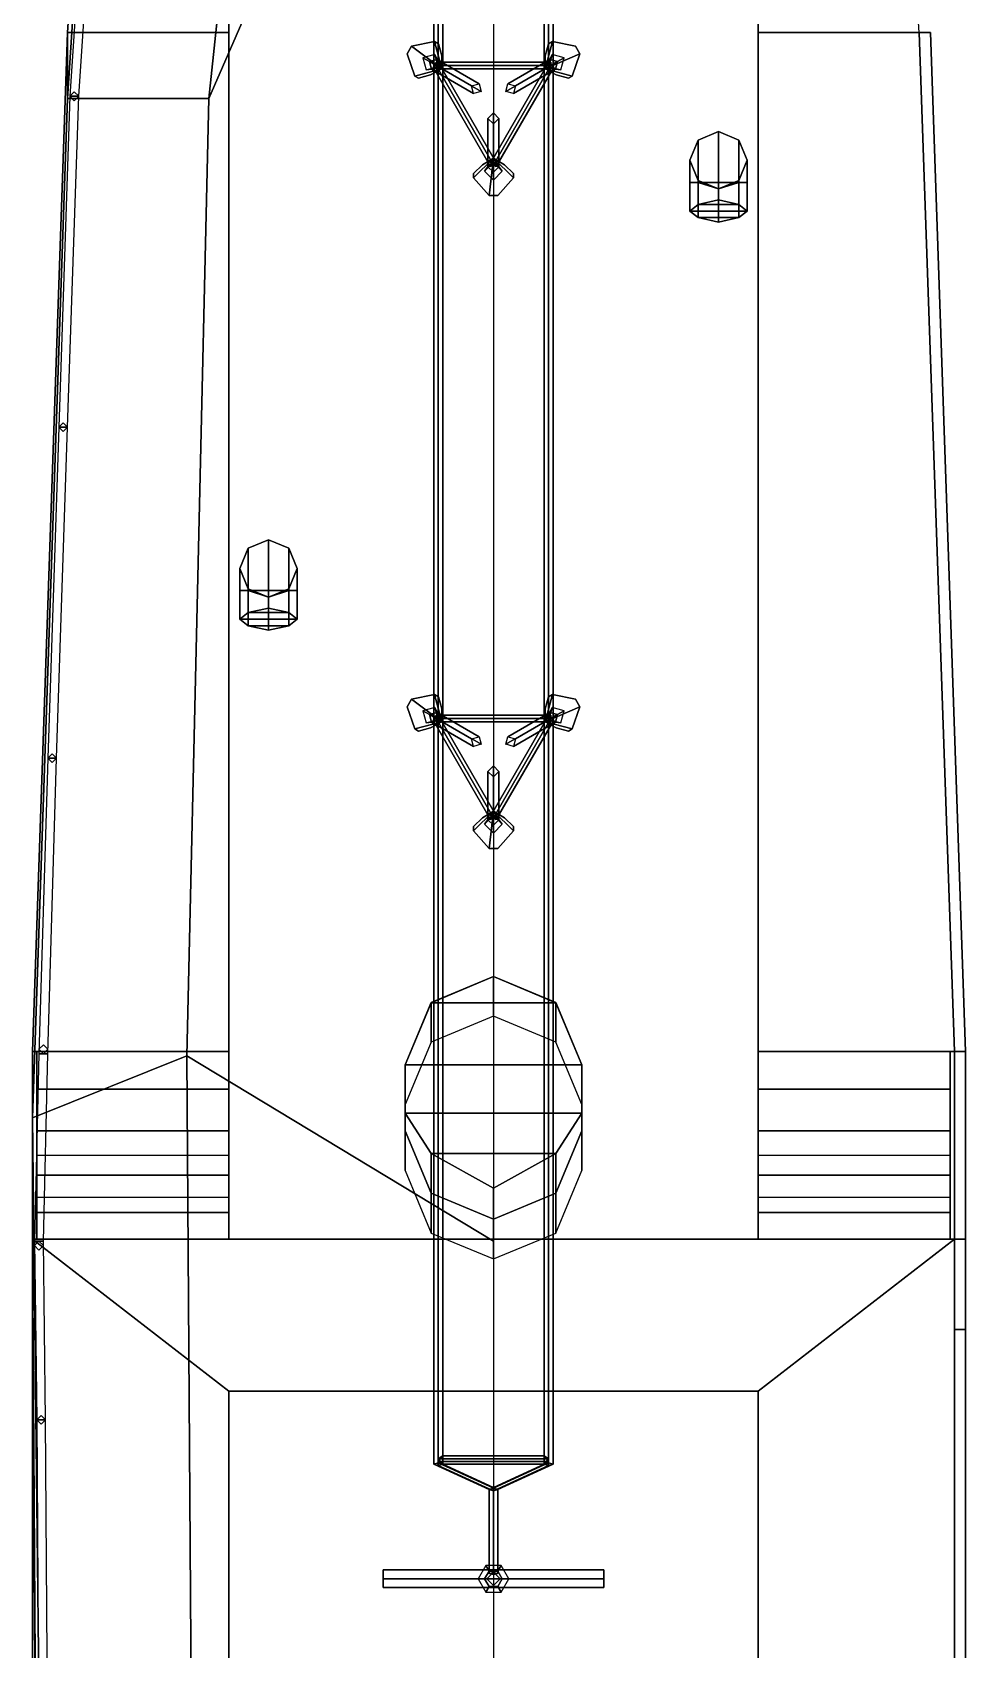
# Model space of a CAD drawing. Extents: x -2.1 to 2.1, y -13.1 to 13.
# Drawn here: x -2.09 to 2.14, y -1.85 to 5.48 of the extents above; entities that cross this region are included whole.
import ezdxf

# ---------------------------------------------------------------- set-up
doc = ezdxf.new("R2010")
doc.units = 0
doc.layers.get('0').update_dxf_attribs({"linetype": 'CONTINUOUS'})
doc.layers.add('RAILINGS', color=6, linetype='CONTINUOUS')
doc.layers.add('SUPERSTRUCTURE', color=3, linetype='CONTINUOUS')

msp = doc.modelspace()

# ---------------------------------------------------------------- linework, layer by layer
for points in [[(-0.25, 12.3851, 4.1231), (-0.27, 12.3791, 4.104), (-0.27, -1.0111, 8.3259), (-0.25, -1.0051, 8.345)], [(-0.27, 12.3791, 4.104), (-0.25, 12.3731, 4.0849), (-0.25, -1.0171, 8.3068), (-0.27, -1.0111, 8.3259)], [(-0.23, 12.3791, 4.104), (-0.25, 12.3851, 4.1231), (-0.25, -1.0051, 8.345), (-0.23, -1.0111, 8.3259)], [(-0.25, 12.3731, 4.0849), (-0.23, 12.3791, 4.104), (-0.23, -1.0111, 8.3259), (-0.25, -1.0171, 8.3068)], [(0.25, 12.3851, 4.1231), (0.23, 12.3791, 4.104), (0.23, -1.0111, 8.3259), (0.25, -1.0051, 8.345)], [(0.23, 12.3791, 4.104), (0.25, 12.3731, 4.0849), (0.25, -1.0171, 8.3068), (0.23, -1.0111, 8.3259)], [(0.27, 12.3791, 4.104), (0.25, 12.3851, 4.1231), (0.25, -1.0051, 8.345), (0.27, -1.0111, 8.3259)], [(0.25, 12.3731, 4.0849), (0.27, 12.3791, 4.104), (0.27, -1.0111, 8.3259), (0.25, -1.0171, 8.3068)], [(-1.63, 9.79, -0.02), (-1.93, 5.18, -0.02), (-1.93, 5.48, 0.82), (-1.63, 10.09, 0.82)], [(-1.63, 10.09, 1), (-1.93, 5.48, 1), (-1.93, 5.48, 1.02), (-1.63, 10.09, 1.02)], [(-1.63, 10.09, 1.02), (-1.93, 5.48, 1.02), (-1.2, 5.48, 1.02), (-1.2, 10.09, 1.02)], [(1.2, 10.09, 1.02), (1.2, 5.48, 1.02), (1.93, 5.48, 1.02), (1.63, 10.09, 1.02)], [(0, 9.83, -0.86), (0, 8.14, -1.46), (-1.29, 5.18, -0.86), (-0.83, 9.53, -0.86)], [(-0.83, 9.53, -0.86), (-1.29, 5.18, -0.86), (-1.93, 5.18, -0.02), (-1.63, 9.79, -0.02)], [(0, 8.14, -1.46), (0, 0, -1.26), (-1.39, 0.84, -0.86), (-1.29, 5.18, -0.86)], [(-1.93, 5.18, -0.02), (-2.09, 0.56, -0.02), (-2.09, 0.86, 0.82), (-1.93, 5.48, 0.82)], [(-1.93, 5.48, 1), (-2.09, 0.86, 1), (-2.09, 0.86, 1.02), (-1.93, 5.48, 1.02)], [(-1.93, 5.48, 1.02), (-2.09, 0.86, 1.02), (-1.2, 0.86, 1.02), (-1.2, 5.48, 1.02)], [(-0.3711, 5.4173, 1.9), (-0.2668, 5.4379, 1.9), (-0.2668, 5.4379, 1.88), (-0.3711, 5.4173, 1.88)], [(-0.3711, 5.4173, 1.9), (-0.2338, 5.315, 1.9), (-0.2668, 5.4379, 1.9), (-0.3711, 5.4173, 1.9)], [(-0.2338, 5.315, 1.9), (-0.2348, 5.3733, 1.9), (-0.2494, 5.4279, 1.9), (-0.2668, 5.4379, 1.9)], [(-0.2668, 5.4379, 1.9), (-0.2494, 5.4279, 1.9), (-0.2494, 5.4279, 1.88), (-0.2668, 5.4379, 1.88)], [(-0.2494, 5.4279, 1.9), (-0.2348, 5.3733, 1.9), (-0.2348, 5.3733, 1.88), (-0.2494, 5.4279, 1.88)], [(0.2494, 5.4279, 1.9), (0.2348, 5.3733, 1.9), (0.2338, 5.315, 1.9), (0.2668, 5.4379, 1.9)], [(0.2668, 5.4379, 1.9), (0.2338, 5.315, 1.9), (0.3911, 5.3827, 1.9), (0.3711, 5.4173, 1.9)], [(0.2494, 5.4279, 1.88), (0.2348, 5.3733, 1.88), (0.2348, 5.3733, 1.9), (0.2494, 5.4279, 1.9)], [(0.2668, 5.4379, 1.88), (0.2494, 5.4279, 1.88), (0.2494, 5.4279, 1.9), (0.2668, 5.4379, 1.9)], [(0.3711, 5.4173, 1.88), (0.2668, 5.4379, 1.88), (0.2668, 5.4379, 1.9), (0.3711, 5.4173, 1.9)], [(1.2, 5.48, 1.02), (1.2, 0.86, 1.02), (2.09, 0.86, 1.02), (1.93, 5.48, 1.02)], [(1.98, 5.48, 0.82), (2.14, 0.86, 0.82), (2.09, 0.86, 0.82), (1.93, 5.48, 0.82)], [(1.93, 5.48, 1), (2.09, 0.86, 1), (2.14, 0.86, 1), (1.98, 5.48, 1)], [(2.14, 0.86, 1), (2.14, 0.86, 0.82), (1.98, 5.48, 0.82), (1.98, 5.48, 1)], [(-0.3568, 5.2821, 1.9), (-0.2338, 5.315, 1.9), (-0.3711, 5.4173, 1.9), (-0.3911, 5.3827, 1.9)], [(-0.3911, 5.3827, 1.9), (-0.3711, 5.4173, 1.9), (-0.3711, 5.4173, 1.88), (-0.3911, 5.3827, 1.88)], [(-0.3911, 5.3827, 1.88), (-0.3568, 5.2821, 1.88), (-0.3568, 5.2821, 1.9), (-0.3911, 5.3827, 1.9)], [(-0.2894, 5.3471, 1.9965), (-0.256, 5.3567, 1.99), (-0.2658, 5.3796, 1.9), (-0.3204, 5.365, 1.9)], [(-0.281, 5.3133, 1.99), (-0.2894, 5.3471, 1.9965), (-0.3204, 5.365, 1.9), (-0.3058, 5.3104, 1.9)], [(-0.256, 5.3567, 1.99), (-0.2894, 5.3471, 1.9965), (-0.0996, 5.2375, 2.66), (-0.0654, 5.2467, 2.66)], [(-0.256, 5.3567, 1.99), (-0.2476, 5.3229, 1.9835), (-0.2511, 5.325, 1.9), (-0.2658, 5.3796, 1.9)], [(-0.2476, 5.3229, 1.9835), (-0.256, 5.3567, 1.99), (-0.0654, 5.2467, 2.66), (-0.0563, 5.2125, 2.66)], [(-0.2338, 5.315, 1.88), (-0.2348, 5.3733, 1.88), (-0.2348, 5.3733, 1.9), (-0.2338, 5.315, 1.9)], [(0.256, 5.3567, 1.99), (0.2476, 5.3229, 1.9835), (0.0563, 5.2125, 2.66), (0.0654, 5.2467, 2.66)], [(0.2894, 5.3471, 1.9965), (0.256, 5.3567, 1.99), (0.0654, 5.2467, 2.66), (0.0996, 5.2375, 2.66)], [(0.3911, 5.3827, 1.9), (0.2338, 5.315, 1.9), (0.3568, 5.2821, 1.9), (0.3911, 5.3827, 1.9)], [(0.2338, 5.315, 1.9), (0.2348, 5.3733, 1.9), (0.2348, 5.3733, 1.88), (0.2338, 5.315, 1.88)], [(0.2476, 5.3229, 1.9835), (0.256, 5.3567, 1.99), (0.2658, 5.3796, 1.9), (0.2511, 5.325, 1.9)], [(0.256, 5.3567, 1.99), (0.2894, 5.3471, 1.9965), (0.3204, 5.365, 1.9), (0.2658, 5.3796, 1.9)], [(0.2894, 5.3471, 1.9965), (0.281, 5.3133, 1.99), (0.3058, 5.3104, 1.9), (0.3204, 5.365, 1.9)], [(0.3911, 5.3827, 1.9), (0.3568, 5.2821, 1.9), (0.3568, 5.2821, 1.88), (0.3911, 5.3827, 1.88)], [(0.3711, 5.4173, 1.9), (0.3911, 5.3827, 1.9), (0.3911, 5.3827, 1.88), (0.3711, 5.4173, 1.88)], [(-0.3394, 5.2721, 1.9), (-0.2848, 5.2867, 1.9), (-0.2338, 5.315, 1.9), (-0.3568, 5.2821, 1.9)], [(-0.3568, 5.2821, 1.88), (-0.3394, 5.2721, 1.88), (-0.3394, 5.2721, 1.9), (-0.3568, 5.2821, 1.9)], [(-0.3394, 5.2721, 1.88), (-0.2848, 5.2867, 1.88), (-0.2848, 5.2867, 1.9), (-0.3394, 5.2721, 1.9)], [(-0.2476, 5.3229, 1.9835), (-0.281, 5.3133, 1.99), (-0.3058, 5.3104, 1.9), (-0.2511, 5.325, 1.9)], [(-0.2894, 5.3471, 1.9965), (-0.281, 5.3133, 1.99), (-0.0904, 5.2033, 2.66), (-0.0996, 5.2375, 2.66)], [(-0.2338, 5.315, 1.9), (-0.2848, 5.2867, 1.9), (-0.2848, 5.2867, 1.88), (-0.2338, 5.315, 1.88)], [(-0.281, 5.3133, 1.99), (-0.2476, 5.3229, 1.9835), (-0.0563, 5.2125, 2.66), (-0.0904, 5.2033, 2.66)], [(-0.0129, 4.8723, 2), (0.0001, 4.8798, 2.015), (-0.2599, 5.3302, 2.015), (-0.2729, 5.3227, 2)], [(0.0001, 4.8798, 1.985), (-0.0129, 4.8723, 2), (-0.2729, 5.3227, 2), (-0.2599, 5.3302, 1.985)], [(-0.26, 5.345, 2), (-0.26, 5.33, 2.015), (0.26, 5.33, 2.015), (0.26, 5.345, 2)], [(-0.26, 5.33, 1.985), (-0.26, 5.345, 2), (0.26, 5.345, 2), (0.26, 5.33, 1.985)], [(-0.26, 5.33, 2.015), (-0.26, 5.315, 2), (0.26, 5.315, 2), (0.26, 5.33, 2.015)], [(-0.26, 5.315, 2), (-0.26, 5.33, 1.985), (0.26, 5.33, 1.985), (0.26, 5.315, 2)], [(0.0001, 4.8798, 2.015), (0.0131, 4.8873, 2), (-0.2469, 5.3377, 2), (-0.2599, 5.3302, 2.015)], [(0.0131, 4.8873, 2), (0.0001, 4.8798, 1.985), (-0.2599, 5.3302, 1.985), (-0.2469, 5.3377, 2)], [(0.2599, 5.3302, 2.015), (0.2469, 5.3377, 2), (-0.0131, 4.8873, 2), (-0.0001, 4.8798, 2.015)], [(0.2469, 5.3377, 2), (0.2599, 5.3302, 1.985), (-0.0001, 4.8798, 1.985), (-0.0131, 4.8873, 2)], [(0.2729, 5.3227, 2), (0.2599, 5.3302, 2.015), (-0.0001, 4.8798, 2.015), (0.0129, 4.8723, 2)], [(0.2599, 5.3302, 1.985), (0.2729, 5.3227, 2), (0.0129, 4.8723, 2), (-0.0001, 4.8798, 1.985)], [(0.2476, 5.3229, 1.9835), (0.281, 5.3133, 1.99), (0.0904, 5.2033, 2.66), (0.0563, 5.2125, 2.66)], [(0.281, 5.3133, 1.99), (0.2894, 5.3471, 1.9965), (0.0996, 5.2375, 2.66), (0.0904, 5.2033, 2.66)], [(0.2338, 5.315, 1.9), (0.2848, 5.2867, 1.9), (0.3394, 5.2721, 1.9), (0.3568, 5.2821, 1.9)], [(0.2338, 5.315, 1.88), (0.2848, 5.2867, 1.88), (0.2848, 5.2867, 1.9), (0.2338, 5.315, 1.9)], [(0.281, 5.3133, 1.99), (0.2476, 5.3229, 1.9835), (0.2511, 5.325, 1.9), (0.3058, 5.3104, 1.9)], [(0.3394, 5.2721, 1.9), (0.2848, 5.2867, 1.9), (0.2848, 5.2867, 1.88), (0.3394, 5.2721, 1.88)], [(0.3568, 5.2821, 1.9), (0.3394, 5.2721, 1.9), (0.3394, 5.2721, 1.88), (0.3568, 5.2821, 1.88)], [(-1.29, 5.18, -0.86), (-1.39, 0.84, -0.86), (-2.09, 0.56, -0.02), (-1.93, 5.18, -0.02)], [(0, 4.8941, 1.9835), (-0.025, 4.87, 1.99), (-0.025, 5.09, 2.66), (0, 5.115, 2.66)], [(-0.025, 4.87, 1.99), (0, 4.8459, 1.9965), (0, 5.065, 2.66), (-0.025, 5.09, 2.66)], [(0.025, 4.87, 1.99), (0, 4.8941, 1.9835), (0, 5.115, 2.66), (0.025, 5.09, 2.66)], [(0, 4.8459, 1.9965), (0.025, 4.87, 1.99), (0.025, 5.09, 2.66), (0, 5.065, 2.66)], [(0.9281, 4.9919, 2.26), (0.89, 4.9, 2.18), (0.89, 4.8, 2.34), (0.9281, 4.8, 2.5)], [(0.9281, 4.9919, 1.88), (0.89, 4.9, 1.88), (0.89, 4.9, 2.18), (0.9281, 4.9919, 2.26)], [(1.02, 5.03, 1.88), (0.9281, 4.9919, 1.88), (0.9281, 4.9919, 2.26), (1.02, 5.03, 2.3)], [(1.02, 5.03, 2.3), (0.9281, 4.9919, 2.26), (0.9281, 4.8, 2.5), (1.02, 4.8, 2.61)], [(1.1119, 4.9919, 1.88), (1.02, 5.03, 1.88), (1.02, 5.03, 2.3), (1.1119, 4.9919, 2.26)], [(1.1119, 4.9919, 2.26), (1.02, 5.03, 2.3), (1.02, 4.8, 2.61), (1.1119, 4.8, 2.5)], [(1.15, 4.9, 2.18), (1.1119, 4.9919, 2.26), (1.1119, 4.8, 2.5), (1.15, 4.8, 2.34)], [(1.15, 4.9, 1.88), (1.1119, 4.9919, 1.88), (1.1119, 4.9919, 2.26), (1.15, 4.9, 2.18)], [(-0.02, 4.74, 1.9), (0, 4.91, 1.9), (-0.09, 4.82, 1.9), (-0.02, 4.74, 1.9)], [(0, 4.91, 1.9), (-0.05, 4.88, 1.9), (-0.09, 4.84, 1.9), (-0.09, 4.82, 1.9)], [(-0.09, 4.84, 1.9), (-0.05, 4.88, 1.9), (-0.05, 4.88, 1.88), (-0.09, 4.84, 1.88)], [(-0.09, 4.82, 1.9), (-0.09, 4.84, 1.9), (-0.09, 4.84, 1.88), (-0.09, 4.82, 1.88)], [(0, 4.91, 1.88), (-0.05, 4.88, 1.88), (-0.05, 4.88, 1.9), (0, 4.91, 1.9)], [(-0.025, 4.87, 1.99), (0, 4.8941, 1.9835), (0, 4.89, 1.9), (-0.04, 4.85, 1.9)], [(0, 4.8459, 1.9965), (-0.025, 4.87, 1.99), (-0.04, 4.85, 1.9), (0, 4.81, 1.9)], [(0.09, 4.82, 1.9), (0, 4.91, 1.9), (-0.02, 4.74, 1.9), (0.02, 4.74, 1.9)], [(0, 4.91, 1.9), (0.05, 4.88, 1.9), (0.05, 4.88, 1.88), (0, 4.91, 1.88)], [(0.09, 4.84, 1.9), (0.05, 4.88, 1.9), (0, 4.91, 1.9), (0.09, 4.82, 1.9)], [(0, 4.8941, 1.9835), (0.025, 4.87, 1.99), (0.04, 4.85, 1.9), (0, 4.89, 1.9)], [(0.025, 4.87, 1.99), (0, 4.8459, 1.9965), (0, 4.81, 1.9), (0.04, 4.85, 1.9)], [(0.09, 4.84, 1.88), (0.05, 4.88, 1.88), (0.05, 4.88, 1.9), (0.09, 4.84, 1.9)], [(0.09, 4.82, 1.88), (0.09, 4.84, 1.88), (0.09, 4.84, 1.9), (0.09, 4.82, 1.9)], [(0.89, 4.9, 2.18), (0.9281, 4.8081, 2.08), (0.9281, 4.8, 2.18), (0.89, 4.8, 2.34)], [(0.89, 4.9, 1.88), (0.9281, 4.8081, 1.88), (0.9281, 4.8081, 2.08), (0.89, 4.9, 2.18)], [(1.1119, 4.8081, 2.08), (1.15, 4.9, 2.18), (1.15, 4.8, 2.34), (1.1119, 4.8, 2.18)], [(1.1119, 4.8081, 1.88), (1.15, 4.9, 1.88), (1.15, 4.9, 2.18), (1.1119, 4.8081, 2.08)], [(-0.02, 4.74, 1.9), (-0.09, 4.82, 1.9), (-0.09, 4.82, 1.88), (-0.02, 4.74, 1.88)], [(0.02, 4.74, 1.88), (0.09, 4.82, 1.88), (0.09, 4.82, 1.9), (0.02, 4.74, 1.9)], [(0.9281, 4.7, 2.18), (0.89, 4.67, 2.34), (0.89, 4.8, 2.34), (0.9281, 4.8, 2.18)], [(0.89, 4.67, 2.34), (0.9281, 4.64, 2.5), (0.9281, 4.8, 2.5), (0.89, 4.8, 2.34)], [(0.9281, 4.8081, 1.88), (1.02, 4.77, 1.88), (1.02, 4.77, 2.08), (0.9281, 4.8081, 2.08)], [(0.9281, 4.8081, 2.08), (1.02, 4.77, 2.08), (1.02, 4.77, 2.08), (0.9281, 4.8, 2.18)], [(1.02, 4.72, 2.08), (0.9281, 4.7, 2.18), (0.9281, 4.8, 2.18), (1.02, 4.77, 2.08)], [(0.9281, 4.64, 2.5), (1.02, 4.62, 2.61), (1.02, 4.8, 2.61), (0.9281, 4.8, 2.5)], [(1.02, 4.77, 1.88), (1.1119, 4.8081, 1.88), (1.1119, 4.8081, 2.08), (1.02, 4.77, 2.08)], [(1.02, 4.77, 2.08), (1.1119, 4.8081, 2.08), (1.1119, 4.8, 2.18), (1.02, 4.77, 2.08)], [(1.1119, 4.7, 2.18), (1.02, 4.72, 2.08), (1.02, 4.77, 2.08), (1.1119, 4.8, 2.18)], [(1.02, 4.62, 2.61), (1.1119, 4.64, 2.5), (1.1119, 4.8, 2.5), (1.02, 4.8, 2.61)], [(1.15, 4.67, 2.34), (1.1119, 4.7, 2.18), (1.1119, 4.8, 2.18), (1.15, 4.8, 2.34)], [(1.1119, 4.64, 2.5), (1.15, 4.67, 2.34), (1.15, 4.8, 2.34), (1.1119, 4.8, 2.5)], [(0.02, 4.74, 1.9), (-0.02, 4.74, 1.9), (-0.02, 4.74, 1.88), (0.02, 4.74, 1.88)], [(1.1119, 4.7, 2.18), (1.15, 4.67, 2.34), (0.89, 4.67, 2.34), (0.9281, 4.7, 2.18)], [(1.02, 4.72, 2.08), (1.1119, 4.7, 2.18), (0.9281, 4.7, 2.18), (1.02, 4.72, 2.08)], [(1.15, 4.67, 2.34), (1.1119, 4.64, 2.5), (0.9281, 4.64, 2.5), (0.89, 4.67, 2.34)], [(1.1119, 4.64, 2.5), (1.02, 4.62, 2.61), (1.02, 4.62, 2.61), (0.9281, 4.64, 2.5)], [(-1.02, 3.18, 1.88), (-1.1119, 3.1419, 1.88), (-1.1119, 3.1419, 2.26), (-1.02, 3.18, 2.3)], [(-1.02, 3.18, 2.3), (-1.1119, 3.1419, 2.26), (-1.1119, 2.95, 2.5), (-1.02, 2.95, 2.61)], [(-0.9281, 3.1419, 1.88), (-1.02, 3.18, 1.88), (-1.02, 3.18, 2.3), (-0.9281, 3.1419, 2.26)], [(-0.9281, 3.1419, 2.26), (-1.02, 3.18, 2.3), (-1.02, 2.95, 2.61), (-0.9281, 2.95, 2.5)], [(-1.1119, 3.1419, 1.88), (-1.15, 3.05, 1.88), (-1.15, 3.05, 2.18), (-1.1119, 3.1419, 2.26)], [(-1.1119, 3.1419, 2.26), (-1.15, 3.05, 2.18), (-1.15, 2.95, 2.34), (-1.1119, 2.95, 2.5)], [(-0.89, 3.05, 1.88), (-0.9281, 3.1419, 1.88), (-0.9281, 3.1419, 2.26), (-0.89, 3.05, 2.18)], [(-0.89, 3.05, 2.18), (-0.9281, 3.1419, 2.26), (-0.9281, 2.95, 2.5), (-0.89, 2.95, 2.34)], [(-1.15, 3.05, 1.88), (-1.1119, 2.9581, 1.88), (-1.1119, 2.9581, 2.08), (-1.15, 3.05, 2.18)], [(-1.15, 3.05, 2.18), (-1.1119, 2.9581, 2.08), (-1.1119, 2.95, 2.18), (-1.15, 2.95, 2.34)], [(-0.9281, 2.9581, 1.88), (-0.89, 3.05, 1.88), (-0.89, 3.05, 2.18), (-0.9281, 2.9581, 2.08)], [(-0.9281, 2.9581, 2.08), (-0.89, 3.05, 2.18), (-0.89, 2.95, 2.34), (-0.9281, 2.95, 2.18)], [(-1.1119, 2.85, 2.18), (-1.15, 2.82, 2.34), (-1.15, 2.95, 2.34), (-1.1119, 2.95, 2.18)], [(-1.15, 2.82, 2.34), (-1.1119, 2.79, 2.5), (-1.1119, 2.95, 2.5), (-1.15, 2.95, 2.34)], [(-1.1119, 2.9581, 1.88), (-1.02, 2.92, 1.88), (-1.02, 2.92, 2.08), (-1.1119, 2.9581, 2.08)], [(-1.1119, 2.9581, 2.08), (-1.02, 2.92, 2.08), (-1.02, 2.92, 2.08), (-1.1119, 2.95, 2.18)], [(-1.02, 2.87, 2.08), (-1.1119, 2.85, 2.18), (-1.1119, 2.95, 2.18), (-1.02, 2.92, 2.08)], [(-1.1119, 2.79, 2.5), (-1.02, 2.77, 2.61), (-1.02, 2.95, 2.61), (-1.1119, 2.95, 2.5)], [(-1.02, 2.92, 1.88), (-0.9281, 2.9581, 1.88), (-0.9281, 2.9581, 2.08), (-1.02, 2.92, 2.08)], [(-1.02, 2.92, 2.08), (-0.9281, 2.9581, 2.08), (-0.9281, 2.95, 2.18), (-1.02, 2.92, 2.08)], [(-0.9281, 2.85, 2.18), (-1.02, 2.87, 2.08), (-1.02, 2.92, 2.08), (-0.9281, 2.95, 2.18)], [(-1.02, 2.77, 2.61), (-0.9281, 2.79, 2.5), (-0.9281, 2.95, 2.5), (-1.02, 2.95, 2.61)], [(-0.89, 2.82, 2.34), (-0.9281, 2.85, 2.18), (-0.9281, 2.95, 2.18), (-0.89, 2.95, 2.34)], [(-0.9281, 2.79, 2.5), (-0.89, 2.82, 2.34), (-0.89, 2.95, 2.34), (-0.9281, 2.95, 2.5)], [(-1.02, 2.87, 2.08), (-0.9281, 2.85, 2.18), (-1.1119, 2.85, 2.18), (-1.02, 2.87, 2.08)], [(-0.9281, 2.85, 2.18), (-0.89, 2.82, 2.34), (-1.15, 2.82, 2.34), (-1.1119, 2.85, 2.18)], [(-0.89, 2.82, 2.34), (-0.9281, 2.79, 2.5), (-1.1119, 2.79, 2.5), (-1.15, 2.82, 2.34)], [(-0.9281, 2.79, 2.5), (-1.02, 2.77, 2.61), (-1.02, 2.77, 2.61), (-1.1119, 2.79, 2.5)], [(-0.3568, 2.3221, 1.9), (-0.2338, 2.355, 1.9), (-0.3711, 2.4573, 1.9), (-0.3911, 2.4227, 1.9)], [(-0.3911, 2.4227, 1.9), (-0.3711, 2.4573, 1.9), (-0.3711, 2.4573, 1.88), (-0.3911, 2.4227, 1.88)], [(-0.3911, 2.4227, 1.88), (-0.3568, 2.3221, 1.88), (-0.3568, 2.3221, 1.9), (-0.3911, 2.4227, 1.9)], [(-0.3711, 2.4573, 1.9), (-0.2668, 2.4779, 1.9), (-0.2668, 2.4779, 1.88), (-0.3711, 2.4573, 1.88)], [(-0.3711, 2.4573, 1.9), (-0.2338, 2.355, 1.9), (-0.2668, 2.4779, 1.9), (-0.3711, 2.4573, 1.9)], [(-0.2894, 2.3871, 1.9965), (-0.256, 2.3967, 1.99), (-0.2658, 2.4196, 1.9), (-0.3204, 2.405, 1.9)], [(-0.2338, 2.355, 1.9), (-0.2348, 2.4133, 1.9), (-0.2494, 2.4679, 1.9), (-0.2668, 2.4779, 1.9)], [(-0.2668, 2.4779, 1.9), (-0.2494, 2.4679, 1.9), (-0.2494, 2.4679, 1.88), (-0.2668, 2.4779, 1.88)], [(-0.256, 2.3967, 1.99), (-0.2476, 2.3629, 1.9835), (-0.2511, 2.365, 1.9), (-0.2658, 2.4196, 1.9)], [(-0.2494, 2.4679, 1.9), (-0.2348, 2.4133, 1.9), (-0.2348, 2.4133, 1.88), (-0.2494, 2.4679, 1.88)], [(0.2494, 2.4679, 1.9), (0.2348, 2.4133, 1.9), (0.2338, 2.355, 1.9), (0.2668, 2.4779, 1.9)], [(0.2668, 2.4779, 1.9), (0.2338, 2.355, 1.9), (0.3911, 2.4227, 1.9), (0.3711, 2.4573, 1.9)], [(0.3911, 2.4227, 1.9), (0.2338, 2.355, 1.9), (0.3568, 2.3221, 1.9), (0.3911, 2.4227, 1.9)], [(0.2494, 2.4679, 1.88), (0.2348, 2.4133, 1.88), (0.2348, 2.4133, 1.9), (0.2494, 2.4679, 1.9)], [(0.2476, 2.3629, 1.9835), (0.256, 2.3967, 1.99), (0.2658, 2.4196, 1.9), (0.2511, 2.365, 1.9)], [(0.2668, 2.4779, 1.88), (0.2494, 2.4679, 1.88), (0.2494, 2.4679, 1.9), (0.2668, 2.4779, 1.9)], [(0.256, 2.3967, 1.99), (0.2894, 2.3871, 1.9965), (0.3204, 2.405, 1.9), (0.2658, 2.4196, 1.9)], [(0.3711, 2.4573, 1.88), (0.2668, 2.4779, 1.88), (0.2668, 2.4779, 1.9), (0.3711, 2.4573, 1.9)], [(0.3911, 2.4227, 1.9), (0.3568, 2.3221, 1.9), (0.3568, 2.3221, 1.88), (0.3911, 2.4227, 1.88)], [(0.3711, 2.4573, 1.9), (0.3911, 2.4227, 1.9), (0.3911, 2.4227, 1.88), (0.3711, 2.4573, 1.88)], [(-0.3394, 2.3121, 1.9), (-0.2848, 2.3267, 1.9), (-0.2338, 2.355, 1.9), (-0.3568, 2.3221, 1.9)], [(-0.281, 2.3533, 1.99), (-0.2894, 2.3871, 1.9965), (-0.3204, 2.405, 1.9), (-0.3058, 2.3504, 1.9)], [(-0.2476, 2.3629, 1.9835), (-0.281, 2.3533, 1.99), (-0.3058, 2.3504, 1.9), (-0.2511, 2.365, 1.9)], [(-0.256, 2.3967, 1.99), (-0.2894, 2.3871, 1.9965), (-0.0996, 2.2775, 2.66), (-0.0654, 2.2867, 2.66)], [(-0.2894, 2.3871, 1.9965), (-0.281, 2.3533, 1.99), (-0.0904, 2.2433, 2.66), (-0.0996, 2.2775, 2.66)], [(-0.2338, 2.355, 1.9), (-0.2848, 2.3267, 1.9), (-0.2848, 2.3267, 1.88), (-0.2338, 2.355, 1.88)], [(-0.281, 2.3533, 1.99), (-0.2476, 2.3629, 1.9835), (-0.0563, 2.2525, 2.66), (-0.0904, 2.2433, 2.66)], [(-0.0129, 1.9123, 2), (0.0001, 1.9198, 2.015), (-0.2599, 2.3702, 2.015), (-0.2729, 2.3627, 2)], [(0.0001, 1.9198, 1.985), (-0.0129, 1.9123, 2), (-0.2729, 2.3627, 2), (-0.2599, 2.3702, 1.985)], [(-0.26, 2.37, 1.985), (-0.26, 2.385, 2), (0.26, 2.385, 2), (0.26, 2.37, 1.985)], [(-0.26, 2.385, 2), (-0.26, 2.37, 2.015), (0.26, 2.37, 2.015), (0.26, 2.385, 2)], [(-0.26, 2.355, 2), (-0.26, 2.37, 1.985), (0.26, 2.37, 1.985), (0.26, 2.355, 2)], [(-0.26, 2.37, 2.015), (-0.26, 2.355, 2), (0.26, 2.355, 2), (0.26, 2.37, 2.015)], [(0.0001, 1.9198, 2.015), (0.0131, 1.9273, 2), (-0.2469, 2.3777, 2), (-0.2599, 2.3702, 2.015)], [(0.0131, 1.9273, 2), (0.0001, 1.9198, 1.985), (-0.2599, 2.3702, 1.985), (-0.2469, 2.3777, 2)], [(-0.2476, 2.3629, 1.9835), (-0.256, 2.3967, 1.99), (-0.0654, 2.2867, 2.66), (-0.0563, 2.2525, 2.66)], [(-0.2338, 2.355, 1.88), (-0.2348, 2.4133, 1.88), (-0.2348, 2.4133, 1.9), (-0.2338, 2.355, 1.9)], [(0.2599, 2.3702, 2.015), (0.2469, 2.3777, 2), (-0.0131, 1.9273, 2), (-0.0001, 1.9198, 2.015)], [(0.2469, 2.3777, 2), (0.2599, 2.3702, 1.985), (-0.0001, 1.9198, 1.985), (-0.0131, 1.9273, 2)], [(0.2729, 2.3627, 2), (0.2599, 2.3702, 2.015), (-0.0001, 1.9198, 2.015), (0.0129, 1.9123, 2)], [(0.2599, 2.3702, 1.985), (0.2729, 2.3627, 2), (0.0129, 1.9123, 2), (-0.0001, 1.9198, 1.985)], [(0.256, 2.3967, 1.99), (0.2476, 2.3629, 1.9835), (0.0563, 2.2525, 2.66), (0.0654, 2.2867, 2.66)], [(0.2476, 2.3629, 1.9835), (0.281, 2.3533, 1.99), (0.0904, 2.2433, 2.66), (0.0563, 2.2525, 2.66)], [(0.2894, 2.3871, 1.9965), (0.256, 2.3967, 1.99), (0.0654, 2.2867, 2.66), (0.0996, 2.2775, 2.66)], [(0.281, 2.3533, 1.99), (0.2894, 2.3871, 1.9965), (0.0996, 2.2775, 2.66), (0.0904, 2.2433, 2.66)], [(0.2338, 2.355, 1.9), (0.2348, 2.4133, 1.9), (0.2348, 2.4133, 1.88), (0.2338, 2.355, 1.88)], [(0.2338, 2.355, 1.9), (0.2848, 2.3267, 1.9), (0.3394, 2.3121, 1.9), (0.3568, 2.3221, 1.9)], [(0.2338, 2.355, 1.88), (0.2848, 2.3267, 1.88), (0.2848, 2.3267, 1.9), (0.2338, 2.355, 1.9)], [(0.281, 2.3533, 1.99), (0.2476, 2.3629, 1.9835), (0.2511, 2.365, 1.9), (0.3058, 2.3504, 1.9)], [(0.2894, 2.3871, 1.9965), (0.281, 2.3533, 1.99), (0.3058, 2.3504, 1.9), (0.3204, 2.405, 1.9)], [(-0.3568, 2.3221, 1.88), (-0.3394, 2.3121, 1.88), (-0.3394, 2.3121, 1.9), (-0.3568, 2.3221, 1.9)], [(-0.3394, 2.3121, 1.88), (-0.2848, 2.3267, 1.88), (-0.2848, 2.3267, 1.9), (-0.3394, 2.3121, 1.9)], [(0.3394, 2.3121, 1.9), (0.2848, 2.3267, 1.9), (0.2848, 2.3267, 1.88), (0.3394, 2.3121, 1.88)], [(0.3568, 2.3221, 1.9), (0.3394, 2.3121, 1.9), (0.3394, 2.3121, 1.88), (0.3568, 2.3221, 1.88)], [(0, 1.9341, 1.9835), (-0.025, 1.91, 1.99), (-0.025, 2.13, 2.66), (0, 2.155, 2.66)], [(-0.025, 1.91, 1.99), (0, 1.8859, 1.9965), (0, 2.105, 2.66), (-0.025, 2.13, 2.66)], [(0.025, 1.91, 1.99), (0, 1.9341, 1.9835), (0, 2.155, 2.66), (0.025, 2.13, 2.66)], [(0, 1.8859, 1.9965), (0.025, 1.91, 1.99), (0.025, 2.13, 2.66), (0, 2.105, 2.66)], [(-0.02, 1.78, 1.9), (0, 1.95, 1.9), (-0.09, 1.86, 1.9), (-0.02, 1.78, 1.9)], [(0, 1.95, 1.9), (-0.05, 1.92, 1.9), (-0.09, 1.88, 1.9), (-0.09, 1.86, 1.9)], [(-0.09, 1.88, 1.9), (-0.05, 1.92, 1.9), (-0.05, 1.92, 1.88), (-0.09, 1.88, 1.88)], [(0, 1.95, 1.88), (-0.05, 1.92, 1.88), (-0.05, 1.92, 1.9), (0, 1.95, 1.9)], [(-0.025, 1.91, 1.99), (0, 1.9341, 1.9835), (0, 1.93, 1.9), (-0.04, 1.89, 1.9)], [(0, 1.8859, 1.9965), (-0.025, 1.91, 1.99), (-0.04, 1.89, 1.9), (0, 1.85, 1.9)], [(0.09, 1.86, 1.9), (0, 1.95, 1.9), (-0.02, 1.78, 1.9), (0.02, 1.78, 1.9)], [(0, 1.95, 1.9), (0.05, 1.92, 1.9), (0.05, 1.92, 1.88), (0, 1.95, 1.88)], [(0.09, 1.88, 1.9), (0.05, 1.92, 1.9), (0, 1.95, 1.9), (0.09, 1.86, 1.9)], [(0, 1.9341, 1.9835), (0.025, 1.91, 1.99), (0.04, 1.89, 1.9), (0, 1.93, 1.9)], [(0.025, 1.91, 1.99), (0, 1.8859, 1.9965), (0, 1.85, 1.9), (0.04, 1.89, 1.9)], [(0.09, 1.88, 1.88), (0.05, 1.92, 1.88), (0.05, 1.92, 1.9), (0.09, 1.88, 1.9)], [(-0.09, 1.86, 1.9), (-0.09, 1.88, 1.9), (-0.09, 1.88, 1.88), (-0.09, 1.86, 1.88)], [(-0.02, 1.78, 1.9), (-0.09, 1.86, 1.9), (-0.09, 1.86, 1.88), (-0.02, 1.78, 1.88)], [(0.02, 1.78, 1.88), (0.09, 1.86, 1.88), (0.09, 1.86, 1.9), (0.02, 1.78, 1.9)], [(0.09, 1.86, 1.88), (0.09, 1.88, 1.88), (0.09, 1.88, 1.9), (0.09, 1.86, 1.9)], [(0.02, 1.78, 1.9), (-0.02, 1.78, 1.9), (-0.02, 1.78, 1.88), (0.02, 1.78, 1.88)], [(0, 1.02, 1.88), (-0.2828, 0.9028, 1.88), (-0.2828, 1.0828, 4.66), (0, 1.2, 4.66)], [(0, 1.2, 4.66), (-0.2828, 1.0828, 4.66), (-0.2828, 1.08, 4.72), (0, 1.2, 4.66)], [(0, 1.2, 4.66), (-0.2828, 1.08, 4.72), (0.2828, 1.08, 4.72), (0, 1.2, 4.66)], [(0.2828, 0.9028, 1.88), (0, 1.02, 1.88), (0, 1.2, 4.66), (0.2828, 1.0828, 4.66)], [(0.2828, 1.0828, 4.66), (0, 1.2, 4.66), (0, 1.2, 4.66), (0.2828, 1.08, 4.72)], [(-0.2828, 0.9028, 1.88), (-0.4, 0.62, 1.88), (-0.4, 0.8, 4.66), (-0.2828, 1.0828, 4.66)], [(-0.2828, 1.0828, 4.66), (-0.4, 0.8, 4.66), (-0.4, 0.8, 4.84), (-0.2828, 1.08, 4.72)], [(-0.2828, 1.08, 4.72), (-0.4, 0.8, 4.84), (0.4, 0.8, 4.84), (0.2828, 1.08, 4.72)], [(0.4, 0.62, 1.88), (0.2828, 0.9028, 1.88), (0.2828, 1.0828, 4.66), (0.4, 0.8, 4.66)], [(0.4, 0.8, 4.66), (0.2828, 1.0828, 4.66), (0.2828, 1.08, 4.72), (0.4, 0.8, 4.84)], [(-2.09, 0.56, -0.02), (-2.09, 0.56, -0.02), (-2.09, -0.4, 0.82), (-2.09, 0.86, 0.82)], [(-2.09, 0.86, 1), (-2.09, -0.4, 1), (-2.09, 0.01, 1.02), (-2.09, 0.86, 1.02)], [(-2.09, 0.01, 1.02), (-2.09, 0.01, 1.88), (-2.09, 0.01, 1.88), (-2.09, 0.86, 1.02)], [(-2.09, 0.86, 1.02), (-2.09, 0.01, 1.88), (-2.07, 0.01, 1.88), (-2.07, 0.86, 1.02)], [(-1.39, 0.84, -0.86), (-1.36, -3.6, -0.86), (-2.04, -3.88, -0.02), (-2.09, 0.56, -0.02)], [(-2.07, 0.86, 1.02), (-2.07, 0.01, 1.02), (-1.2, 0.01, 1.02), (-1.2, 0.86, 1.02)], [(-2.07, 0.86, 1.02), (-2.07, 0.01, 1.88), (-2.07, 0.01, 1.88), (-2.07, 0.01, 1.02)], [(0, 0, -1.26), (0, -5.48, -1.16), (-1.36, -3.6, -0.86), (-1.39, 0.84, -0.86)], [(1.2, 0.86, 1.02), (1.2, 0.01, 1.02), (2.07, 0.01, 1.02), (2.07, 0.86, 1.02)], [(2.07, 0.01, 1.02), (2.07, 0.01, 1.88), (2.07, 0.01, 1.88), (2.07, 0.86, 1.02)], [(2.07, 0.86, 1.02), (2.07, 0.01, 1.88), (2.09, 0.01, 1.88), (2.09, 0.86, 1.02)], [(2.14, 0.86, 0.82), (2.14, -0.4, 0.82), (2.09, -0.4, 0.82), (2.09, 0.86, 0.82)], [(2.09, 0.86, 1), (2.09, -0.4, 1), (2.14, -0.4, 1), (2.14, 0.86, 1)], [(2.09, 0.86, 1.02), (2.09, 0.01, 1.88), (2.09, 0.01, 1.88), (2.09, 0.01, 1.02)], [(2.14, -0.4, 1), (2.14, -0.4, 0.82), (2.14, 0.86, 0.82), (2.14, 0.86, 1)], [(-0.4, 0.62, 1.88), (-0.4, 0.32, 1.88), (-0.4, 0.5, 4.66), (-0.4, 0.8, 4.66)], [(-0.4, 0.8, 4.66), (-0.4, 0.5, 4.66), (-0.4, 0.58, 4.92), (-0.4, 0.8, 4.84)], [(-0.4, 0.8, 4.84), (-0.4, 0.58, 4.92), (0.4, 0.58, 4.92), (0.4, 0.8, 4.84)], [(0.4, 0.32, 1.88), (0.4, 0.62, 1.88), (0.4, 0.8, 4.66), (0.4, 0.5, 4.66)], [(0.4, 0.5, 4.66), (0.4, 0.8, 4.66), (0.4, 0.8, 4.84), (0.4, 0.58, 4.92)], [(-2.07, 0.69, 1.12), (-2.07, 0.39, 1.12), (-1.2, 0.39, 1.12), (-1.2, 0.69, 1.12)], [(-1.2, 0.69, 1.12), (-1.2, 0.69, 1.1), (-2.07, 0.69, 1.1), (-2.07, 0.69, 1.12)], [(2.07, 0.69, 1.12), (2.07, 0.69, 1.1), (1.2, 0.69, 1.1), (1.2, 0.69, 1.12)], [(1.2, 0.69, 1.12), (1.2, 0.39, 1.12), (2.07, 0.39, 1.12), (2.07, 0.69, 1.12)], [(-2.09, 0.56, -0.02), (-2.04, -3.88, -0.02), (-2.06, -4.52, 1.02), (-2.09, -0.4, 0.82)], [(-0.4, 0.5, 4.66), (-0.2828, 0.2172, 4.66), (-0.2828, 0.3972, 5), (-0.4, 0.58, 4.92)], [(-0.4, 0.58, 4.92), (-0.2828, 0.3972, 5), (0.2828, 0.3972, 5), (0.4, 0.58, 4.92)], [(0.2828, 0.2172, 4.66), (0.4, 0.5, 4.66), (0.4, 0.58, 4.92), (0.2828, 0.3972, 5)], [(-2.07, 0.5, 1.32), (-2.07, 0.2, 1.32), (-1.2, 0.2, 1.32), (-1.2, 0.5, 1.32)], [(-1.2, 0.5, 1.32), (-1.2, 0.5, 1.3), (-2.07, 0.5, 1.3), (-2.07, 0.5, 1.32)], [(-0.4, 0.32, 1.88), (-0.2828, 0.0372, 1.88), (-0.2828, 0.2172, 4.66), (-0.4, 0.5, 4.66)], [(0.2828, 0.0372, 1.88), (0.4, 0.32, 1.88), (0.4, 0.5, 4.66), (0.2828, 0.2172, 4.66)], [(1.2, 0.5, 1.32), (1.2, 0.2, 1.32), (2.07, 0.2, 1.32), (2.07, 0.5, 1.32)], [(2.07, 0.5, 1.32), (2.07, 0.5, 1.3), (1.2, 0.5, 1.3), (1.2, 0.5, 1.32)], [(-0.2828, 0.2172, 4.66), (0, 0.1, 4.66), (0, 0.24, 5.07), (-0.2828, 0.3972, 5)], [(-0.2828, 0.3972, 5), (0, 0.24, 5.07), (0, 0.24, 5.07), (0.2828, 0.3972, 5)], [(0, 0.1, 4.66), (0.2828, 0.2172, 4.66), (0.2828, 0.3972, 5), (0, 0.24, 5.07)], [(-2.07, 0.3, 1.52), (-2.07, 0.01, 1.52), (-1.2, 0.01, 1.52), (-1.2, 0.3, 1.52)], [(-1.2, 0.3, 1.52), (-1.2, 0.3, 1.5), (-2.07, 0.3, 1.5), (-2.07, 0.3, 1.52)], [(1.2, 0.3, 1.52), (1.2, 0.01, 1.52), (2.07, 0.01, 1.52), (2.07, 0.3, 1.52)], [(2.07, 0.3, 1.52), (2.07, 0.3, 1.5), (1.2, 0.3, 1.5), (1.2, 0.3, 1.52)], [(-0.2828, 0.0372, 1.88), (0, -0.08, 1.88), (0, 0.1, 4.66), (-0.2828, 0.2172, 4.66)], [(0, -0.08, 1.88), (0.2828, 0.0372, 1.88), (0.2828, 0.2172, 4.66), (0, 0.1, 4.66)], [(-2.07, 0.13, 1.72), (-2.07, 0.01, 1.72), (-1.2, 0.01, 1.72), (-1.2, 0.13, 1.72)], [(-1.2, 0.13, 1.72), (-1.2, 0.13, 1.7), (-2.07, 0.13, 1.7), (-2.07, 0.13, 1.72)], [(1.2, 0.13, 1.72), (1.2, 0.01, 1.72), (2.07, 0.01, 1.72), (2.07, 0.13, 1.72)], [(2.07, 0.13, 1.72), (2.07, 0.13, 1.7), (1.2, 0.13, 1.7), (1.2, 0.13, 1.72)], [(-2.09, 0.01, 1.02), (-2.06, -4.52, 1.02), (-2.09, -4.52, 1.74), (-2.09, 0.01, 1.71)], [(-2.09, 0.01, 1.88), (-1.2, -0.68, 1.8815), (1.2, -0.68, 1.8815), (2.09, 0.01, 1.88)], [(-2.09, -0.4, 1), (-2.06, -4.52, 1.02), (-2.06, -4.52, 1.02), (-2.09, 0.01, 1.02)], [(-2.09, 0.01, 1.83), (-2.09, -4.52, 1.86), (-2.09, -4.52, 1.89), (-2.09, 0.01, 1.88)], [(-2.09, 0.01, 1.88), (-2.09, -4.52, 1.89), (-1.2, -3, 1.8866), (-1.2, -0.68, 1.8815)], [(-2.07, 0.01, 1.02), (-2.07, 0.01, 1.88), (-1.2, 0.01, 1.88), (-1.2, 0.01, 1.02)], [(1.2, 0.01, 1.02), (1.2, 0.01, 1.88), (2.07, 0.01, 1.88), (2.07, 0.01, 1.02)], [(1.2, -0.68, 1.8815), (1.2, -3, 1.8866), (2.09, -4.52, 1.89), (2.09, 0.01, 1.88)], [(2.14, 0.01, 1.83), (2.14, 0.01, 1.71), (2.09, 0.01, 1.71), (2.09, 0.01, 1.83)], [(2.14, 0.01, 1.71), (2.14, -4.52, 1.74), (2.09, -4.52, 1.74), (2.09, 0.01, 1.71)], [(2.09, 0.01, 1.83), (2.09, -4.52, 1.86), (2.14, -4.52, 1.86), (2.14, 0.01, 1.83)], [(2.14, -4.52, 1.86), (2.14, -4.52, 1.74), (2.14, 0.01, 1.71), (2.14, 0.01, 1.83)], [(-2.09, -0.4, 0.82), (-2.06, -4.52, 1.02), (-2.06, -4.52, 1.02), (-2.09, -0.4, 1)], [(2.09, -0.4, 1), (2.09, -0.4, 0.82), (2.14, -0.4, 0.82), (2.14, -0.4, 1)], [(-0.02, -1.1256, 8.362), (0, -1.1195, 8.3811), (-0.25, -1.0051, 8.345), (-0.27, -1.0111, 8.3259)], [(0, -1.1316, 8.3429), (-0.02, -1.1256, 8.362), (-0.27, -1.0111, 8.3259), (-0.25, -1.0171, 8.3068)], [(0.25, -0.986, 8.339), (0.23, -0.973, 8.3139), (-0.23, -0.973, 8.3139), (-0.25, -0.986, 8.339)], [(0.23, -0.973, 8.3139), (0.25, -0.9981, 8.3008), (-0.25, -0.9981, 8.3008), (-0.23, -0.973, 8.3139)], [(0.23, -1.0111, 8.3259), (0.25, -0.986, 8.339), (-0.25, -0.986, 8.339), (-0.23, -1.0111, 8.3259)], [(0.25, -0.9981, 8.3008), (0.23, -1.0111, 8.3259), (-0.23, -1.0111, 8.3259), (-0.25, -0.9981, 8.3008)], [(0, -1.1195, 8.3811), (0, -1.116, 8.359), (-0.23, -1.0111, 8.3259), (-0.25, -1.0051, 8.345)], [(0, -1.116, 8.359), (0, -1.1316, 8.3429), (-0.25, -1.0171, 8.3068), (-0.23, -1.0111, 8.3259)], [(0, -1.116, 8.359), (0, -1.1195, 8.3811), (0.25, -1.0051, 8.345), (0.23, -1.0111, 8.3259)], [(0, -1.1195, 8.3811), (0.02, -1.1256, 8.362), (0.27, -1.0111, 8.3259), (0.25, -1.0051, 8.345)], [(0.02, -1.1256, 8.362), (0, -1.1316, 8.3429), (0.25, -1.0171, 8.3068), (0.27, -1.0111, 8.3259)], [(0, -1.1316, 8.3429), (0, -1.116, 8.359), (0.23, -1.0111, 8.3259), (0.25, -1.0171, 8.3068)], [(-0.02, -1.507, 8.4823), (0, -1.501, 8.5013), (0, -1.1195, 8.3811), (-0.02, -1.1256, 8.362)], [(0, -1.5131, 8.4632), (-0.02, -1.507, 8.4823), (-0.02, -1.1256, 8.362), (0, -1.1316, 8.3429)], [(0, -1.501, 8.5013), (0.02, -1.507, 8.4823), (0.02, -1.1256, 8.362), (0, -1.1195, 8.3811)], [(0.02, -1.507, 8.4823), (0, -1.5131, 8.4632), (0, -1.1316, 8.3429), (0.02, -1.1256, 8.362)], [(0.5, -1.53, 7.93), (0.5, -1.49, 7.89), (-0.5, -1.49, 7.89), (-0.5, -1.53, 7.93)], [(0.5, -1.49, 7.89), (0.5, -1.53, 7.85), (-0.5, -1.53, 7.85), (-0.5, -1.49, 7.89)], [(-0.5, -1.53, 7.93), (-0.5, -1.49, 7.89), (-0.5, -1.53, 7.85), (-0.5, -1.57, 7.89)], [(0.5, -1.57, 7.89), (0.5, -1.53, 7.93), (-0.5, -1.53, 7.93), (-0.5, -1.57, 7.89)], [(0.5, -1.53, 7.85), (0.5, -1.57, 7.89), (-0.5, -1.57, 7.89), (-0.5, -1.53, 7.85)], [(-0.035, -1.4694, 3.94), (-0.07, -1.53, 3.94), (-0.04, -1.53, 8.13), (-0.02, -1.4954, 8.13)], [(-0.07, -1.53, 3.94), (-0.035, -1.5906, 3.94), (-0.02, -1.5646, 8.13), (-0.04, -1.53, 8.13)], [(0.02, -1.4954, 8.13), (-0.02, -1.4954, 8.13), (-0.04, -1.53, 8.13), (0.04, -1.53, 8.13)], [(0.04, -1.53, 8.13), (-0.04, -1.53, 8.13), (-0.02, -1.5646, 8.13), (0.02, -1.5646, 8.13)], [(0.035, -1.4694, 3.94), (-0.035, -1.4694, 3.94), (-0.02, -1.4954, 8.13), (0.02, -1.4954, 8.13)], [(0, -1.5, 8.13), (-0.03, -1.53, 8.13), (-0.03, -1.53, 8.82), (0, -1.5, 8.82)], [(0, -1.5, 8.82), (-0.03, -1.53, 8.82), (0, -1.56, 8.82), (0.03, -1.53, 8.82)], [(-0.03, -1.53, 8.13), (0, -1.56, 8.13), (0, -1.56, 8.82), (-0.03, -1.53, 8.82)], [(0.03, -1.53, 8.13), (0, -1.5, 8.13), (0, -1.5, 8.82), (0.03, -1.53, 8.82)], [(0, -1.56, 8.13), (0.03, -1.53, 8.13), (0.03, -1.53, 8.82), (0, -1.56, 8.82)], [(0.07, -1.53, 3.94), (0.035, -1.4694, 3.94), (0.02, -1.4954, 8.13), (0.04, -1.53, 8.13)], [(0.035, -1.5906, 3.94), (0.07, -1.53, 3.94), (0.04, -1.53, 8.13), (0.02, -1.5646, 8.13)], [(0.5, -1.57, 7.89), (0.5, -1.53, 7.85), (0.5, -1.49, 7.89), (0.5, -1.53, 7.93)], [(-0.035, -1.5906, 3.94), (0.035, -1.5906, 3.94), (0.02, -1.5646, 8.13), (-0.02, -1.5646, 8.13)]]:
    msp.add_3dface(points)
at = {"layer": 'RAILINGS'}
for points in [[(-1.82, 6.69, 1.86), (-1.92, 5.19, 1.86), (-1.88, 5.19, 1.86), (-1.78, 6.69, 1.86)], [(-1.82, 6.69, 1.47), (-1.92, 5.19, 1.47), (-1.88, 5.19, 1.47), (-1.78, 6.69, 1.47)], [(-1.9, 5.21, 1.02), (-1.92, 5.19, 1.02), (-1.92, 5.19, 1.86), (-1.9, 5.21, 1.86)], [(-1.88, 5.19, 1.02), (-1.9, 5.21, 1.02), (-1.9, 5.21, 1.86), (-1.88, 5.19, 1.86)], [(-1.92, 5.19, 1.86), (-1.97, 3.69, 1.86), (-1.93, 3.69, 1.86), (-1.88, 5.19, 1.86)], [(-1.92, 5.19, 1.47), (-1.97, 3.69, 1.47), (-1.93, 3.69, 1.47), (-1.88, 5.19, 1.47)], [(-1.92, 5.19, 1.02), (-1.9, 5.17, 1.02), (-1.9, 5.17, 1.86), (-1.92, 5.19, 1.86)], [(-1.9, 5.17, 1.02), (-1.88, 5.19, 1.02), (-1.88, 5.19, 1.86), (-1.9, 5.17, 1.86)], [(-1.97, 3.69, 1.86), (-2.02, 2.19, 1.86), (-1.98, 2.19, 1.86), (-1.93, 3.69, 1.86)], [(-1.97, 3.69, 1.47), (-2.02, 2.19, 1.47), (-1.98, 2.19, 1.47), (-1.93, 3.69, 1.47)], [(-1.95, 3.71, 1.02), (-1.97, 3.69, 1.02), (-1.97, 3.69, 1.86), (-1.95, 3.71, 1.86)], [(-1.97, 3.69, 1.02), (-1.95, 3.67, 1.02), (-1.95, 3.67, 1.86), (-1.97, 3.69, 1.86)], [(-1.93, 3.69, 1.02), (-1.95, 3.71, 1.02), (-1.95, 3.71, 1.86), (-1.93, 3.69, 1.86)], [(-1.95, 3.67, 1.02), (-1.93, 3.69, 1.02), (-1.93, 3.69, 1.86), (-1.95, 3.67, 1.86)], [(-2, 2.21, 1.02), (-2.02, 2.19, 1.02), (-2.02, 2.19, 1.86), (-2, 2.21, 1.86)], [(-1.98, 2.19, 1.02), (-2, 2.21, 1.02), (-2, 2.21, 1.86), (-1.98, 2.19, 1.86)], [(-2.02, 2.19, 1.86), (-2.06, 0.85, 1.86), (-2.02, 0.85, 1.86), (-1.98, 2.19, 1.86)], [(-2.02, 2.19, 1.47), (-2.06, 0.85, 1.47), (-2.02, 0.85, 1.47), (-1.98, 2.19, 1.47)], [(-2.02, 2.19, 1.02), (-2, 2.17, 1.02), (-2, 2.17, 1.86), (-2.02, 2.19, 1.86)], [(-2, 2.17, 1.02), (-1.98, 2.19, 1.02), (-1.98, 2.19, 1.86), (-2, 2.17, 1.86)], [(-2.04, 0.89, 1.02), (-2.06, 0.87, 1.02), (-2.06, 0.87, 1.86), (-2.04, 0.89, 1.86)], [(-2.02, 0.87, 1.02), (-2.04, 0.89, 1.02), (-2.04, 0.89, 1.86), (-2.02, 0.87, 1.86)], [(-2.06, 0.85, 1.86), (-2.08, 0, 2.72), (-2.04, 0, 2.72), (-2.02, 0.85, 1.86)], [(-2.06, 0.85, 1.47), (-2.08, 0, 2.33), (-2.04, 0, 2.33), (-2.02, 0.85, 1.47)], [(-2.06, 0.87, 1.02), (-2.04, 0.85, 1.02), (-2.04, 0.85, 1.86), (-2.06, 0.87, 1.86)], [(-2.04, 0.85, 1.02), (-2.02, 0.87, 1.02), (-2.02, 0.87, 1.86), (-2.04, 0.85, 1.86)], [(-2.08, 0, 2.72), (-2.07, -0.81, 2.72), (-2.03, -0.81, 2.72), (-2.04, 0, 2.72)], [(-2.08, 0, 2.33), (-2.07, -0.81, 2.33), (-2.03, -0.81, 2.33), (-2.04, 0, 2.33)], [(-2.06, 0, 1.88), (-2.08, -0.02, 1.88), (-2.08, -0.02, 2.72), (-2.06, 0, 2.72)], [(-2.08, -0.02, 1.88), (-2.06, -0.04, 1.88), (-2.06, -0.04, 2.72), (-2.08, -0.02, 2.72)], [(-2.04, -0.02, 1.88), (-2.06, 0, 1.88), (-2.06, 0, 2.72), (-2.04, -0.02, 2.72)], [(-2.06, -0.04, 1.88), (-2.04, -0.02, 1.88), (-2.04, -0.02, 2.72), (-2.06, -0.04, 2.72)], [(-2.05, -0.79, 1.88), (-2.07, -0.81, 1.88), (-2.07, -0.81, 2.72), (-2.05, -0.79, 2.72)], [(-2.03, -0.81, 1.88), (-2.05, -0.79, 1.88), (-2.05, -0.79, 2.72), (-2.03, -0.81, 2.72)], [(-2.07, -0.81, 1.88), (-2.05, -0.83, 1.88), (-2.05, -0.83, 2.72), (-2.07, -0.81, 2.72)], [(-2.07, -0.81, 2.72), (-2.06, -2.31, 2.71), (-2.02, -2.31, 2.71), (-2.03, -0.81, 2.72)], [(-2.07, -0.81, 2.33), (-2.06, -2.31, 2.32), (-2.02, -2.31, 2.32), (-2.03, -0.81, 2.33)], [(-2.05, -0.83, 1.88), (-2.03, -0.81, 1.88), (-2.03, -0.81, 2.72), (-2.05, -0.83, 2.72)]]:
    msp.add_3dface(points, dxfattribs=at)
at = {"layer": 'SUPERSTRUCTURE'}
for points in [[(-1.2, 10.09, 1.88), (-1.2, 0.01, 1.88), (1.2, 0.01, 1.88), (1.2, 10.09, 1.88)], [(-1.2, 5.48, 1.02), (-1.2, 0.86, 1.02), (-1.2, 0.01, 1.88), (-1.2, 10.09, 1.88)], [(-1.2, 10.09, 1.02), (-1.2, 5.48, 1.02), (-1.2, 10.09, 1.88)], [(1.2, 0.01, 1.88), (1.2, 0.86, 1.02), (1.2, 5.48, 1.02), (1.2, 10.09, 1.88)], [(1.2, 10.09, 1.88), (1.2, 5.48, 1.02), (1.2, 10.09, 1.02), (1.2, 10.09, 1.88)], [(-1.2, 0.86, 1.02), (-1.2, 0.01, 1.02), (-1.2, 0.01, 1.88), (-1.2, 0.86, 1.02)], [(1.2, 0.01, 1.88), (1.2, 0.01, 1.02), (1.2, 0.86, 1.02)], [(-1.2, -0.68, 1.8815), (-1.2, -3, 1.8866), (-1.2, -3, 3.94), (-1.2, -0.68, 3.94)], [(1.2, -0.68, 3.94), (1.2, -0.68, 1.8815), (-1.2, -0.68, 1.8815), (-1.2, -0.68, 3.94)], [(-1.2, -0.68, 3.94), (-1.2, -3, 3.94), (1.2, -3, 3.94), (1.2, -0.68, 3.94)], [(1.2, -3, 3.94), (1.2, -3, 1.8866), (1.2, -0.68, 1.8815), (1.2, -0.68, 3.94)]]:
    msp.add_3dface(points, dxfattribs=at)

doc.saveas('drawing.dxf')
